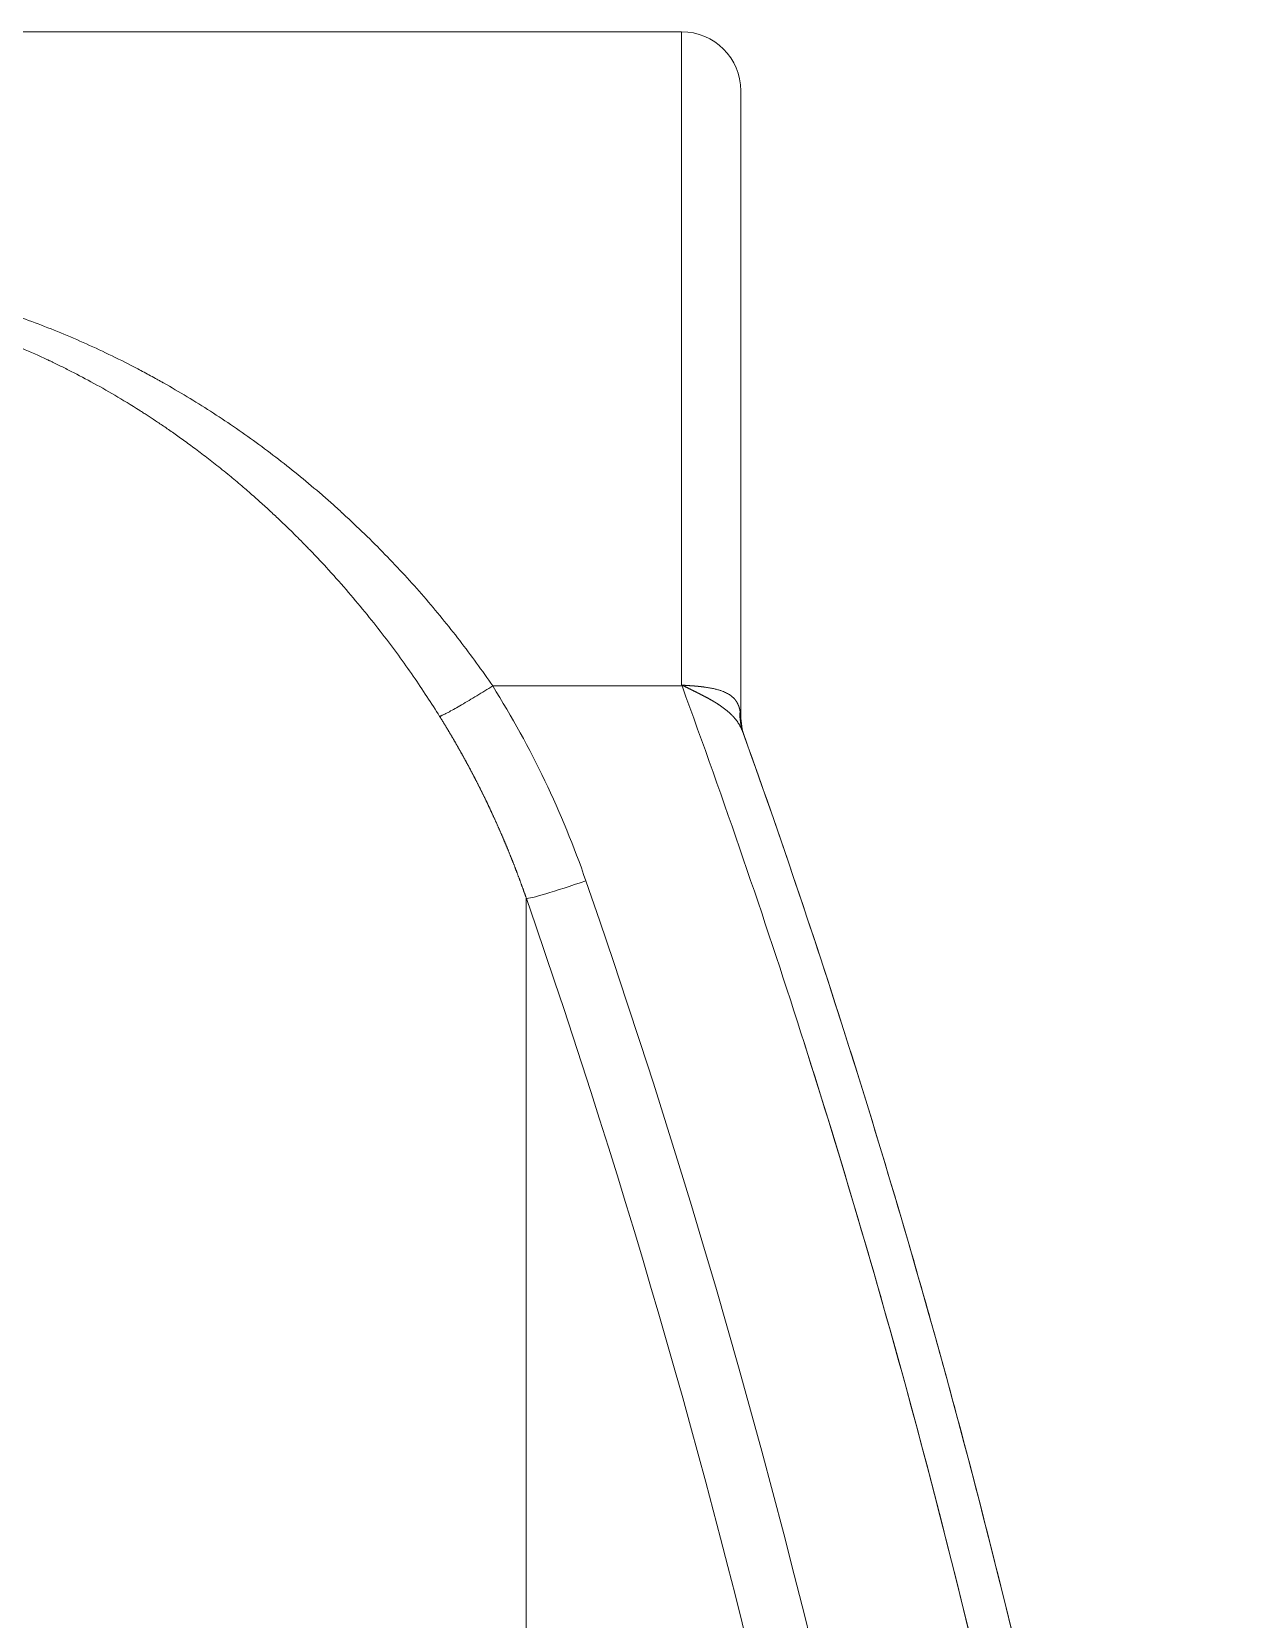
# Model space of a CAD drawing. Header units: millimetres. Extents: x 4664 to 8864, y -38 to 2932.
# Drawn here: x 5508.4 to 5558.8, y 1256 to 1321.5 of the extents above; entities that cross this region are included whole.
import ezdxf

# ---------------------------------------------------------------- set-up
doc = ezdxf.new("R2010")
doc.units = ezdxf.units.MM

msp = doc.modelspace()

# ---------------------------------------------------------------- linework, layer by layer
at = {"lineweight": 5}
for p, q in [((5535.194, 1321.464), (5504.884, 1321.464)), ((5535.194, 1321.464), (5535.194, 1294.545)), ((5537.632, 1293.292), (5537.632, 1319.026)), ((5528.793, 1285.748), (5528.793, 1176.333))]:
    msp.add_line(p, q, dxfattribs=at)
for centre, radius, start, end in [((5535.194, 1319.026), 2.438, 0, 90), ((5540.244, 1293.292), 2.612, 180, 199.69944)]:
    msp.add_arc(centre, radius, start, end, dxfattribs=at)
for centre, major_axis, ratio, start_param, end_param in [((5535.209, 1294.41), (-1.636, -0.597), 0.049171, 4.667632, 4.694442), ((5535.319, 1294.677), (-0.169, -2.606), 0.021196, 4.767506, 4.775417), ((5540.182, 1293.466), (-2.459, -0.882), 0.904033, 5.908437, 6.283185), ((5531.247, 1286.612), (-2.467, -0.857), 0.049448, 0.088987, 1.55363), ((5198.447, 1171.247), (352.236, 0), 0.99863, 0.014217, 0.333745), ((5198.447, 1171.369), (-349.639, 0), 0.99863, 3.255702, 3.475337)]:
    msp.add_ellipse(centre, major_axis=major_axis, ratio=ratio, start_param=start_param, end_param=end_param, dxfattribs=at)
for points, knots in [([(5496.075, 1311.766), (5496.458, 1311.766), (5497.225, 1311.753), (5498.379, 1311.695), (5499.536, 1311.599), (5500.697, 1311.462), (5501.861, 1311.286), (5503.028, 1311.07), (5503.808, 1310.897), (5504.394, 1310.757), (5504.589, 1310.709), (5504.883, 1310.634), (5505.03, 1310.595), (5505.201, 1310.549), (5505.287, 1310.526), (5505.329, 1310.514), (5505.351, 1310.508), (5505.362, 1310.506), (5505.367, 1310.504), (5505.37, 1310.503), (5505.371, 1310.503), (5505.372, 1310.503), (5505.372, 1310.503), (5505.372, 1310.503), (5505.372, 1310.503), (5505.372, 1310.503), (5505.725, 1310.406), (5506.43, 1310.2), (5507.488, 1309.857), (5508.546, 1309.477), (5509.252, 1309.2), (5509.957, 1308.909), (5510.31, 1308.757), (5511.015, 1308.441), (5511.368, 1308.276), (5512.073, 1307.933), (5512.426, 1307.755), (5512.955, 1307.477), (5513.219, 1307.336), (5513.528, 1307.166), (5513.682, 1307.08), (5513.759, 1307.037), (5513.798, 1307.015), (5513.817, 1307.004), (5513.827, 1306.999), (5513.831, 1306.996), (5513.834, 1306.995), (5513.835, 1306.994), (5513.836, 1306.994), (5513.836, 1306.994), (5513.836, 1306.993), (5513.836, 1306.993), (5514.493, 1306.622), (5515.14, 1306.232), (5516.096, 1305.618), (5516.728, 1305.198), (5517.662, 1304.539), (5518.582, 1303.85), (5519.487, 1303.13), (5520.08, 1302.63), (5520.522, 1302.247), (5520.742, 1302.054), (5520.997, 1301.825), (5521.124, 1301.71), (5521.187, 1301.652), (5521.219, 1301.623), (5521.235, 1301.608), (5521.243, 1301.601), (5521.246, 1301.597), (5521.248, 1301.595), (5521.249, 1301.595), (5521.25, 1301.594), (5521.25, 1301.594), (5521.843, 1301.05), (5522.415, 1300.494), (5523.521, 1299.357), (5524.054, 1298.776), (5525.08, 1297.592), (5525.573, 1296.988), (5526.519, 1295.759), (5526.973, 1295.135), (5527.406, 1294.501)], [0, 0, 0, 0, 0.03125, 0.0625, 0.09375, 0.125, 0.15625, 0.1875, 0.21875, 0.21875, 0.234375, 0.234375, 0.242187, 0.246094, 0.248047, 0.249023, 0.249512, 0.249756, 0.249878, 0.249939, 0.249969, 0.249985, 0.249992, 0.249996, 0.249996, 0.25, 0.25, 0.28125, 0.3125, 0.34375, 0.375, 0.375, 0.40625, 0.40625, 0.4375, 0.4375, 0.46875, 0.46875, 0.484375, 0.492187, 0.496094, 0.498047, 0.499023, 0.499512, 0.499756, 0.499878, 0.499939, 0.499969, 0.499985, 0.499992, 0.499992, 0.5, 0.5, 0.5625, 0.5625, 0.59375, 0.625, 0.65625, 0.6875, 0.71875, 0.71875, 0.734375, 0.742187, 0.746094, 0.748047, 0.749023, 0.749512, 0.749756, 0.749878, 0.749939, 0.749969, 0.749969, 0.75, 0.75, 0.8125, 0.8125, 0.875, 0.875, 0.9375, 0.9375, 1, 1, 1, 1]), ([(5525.221, 1293.25), (5525.054, 1293.517), (5524.88, 1293.788), (5524.518, 1294.341), (5524.329, 1294.621), (5523.936, 1295.19), (5523.732, 1295.478), (5523.306, 1296.062), (5523.084, 1296.357), (5522.624, 1296.953), (5522.386, 1297.254), (5521.89, 1297.861), (5521.633, 1298.167), (5521.1, 1298.782), (5520.824, 1299.091), (5520.396, 1299.557), (5520.25, 1299.712), (5520.028, 1299.946), (5519.917, 1300.062), (5519.785, 1300.199), (5519.718, 1300.267), (5519.685, 1300.301), (5519.668, 1300.318), (5519.66, 1300.327), (5519.656, 1300.331), (5519.653, 1300.333), (5519.652, 1300.334), (5519.652, 1300.335), (5519.652, 1300.335), (5519.651, 1300.335), (5519.651, 1300.335), (5519.651, 1300.335), (5519.651, 1300.335), (5519.56, 1300.429), (5519.366, 1300.624), (5519.045, 1300.941), (5518.692, 1301.282), (5518.307, 1301.646), (5517.887, 1302.03), (5517.433, 1302.433), (5517.106, 1302.714), (5516.851, 1302.929), (5516.722, 1303.037), (5516.567, 1303.165), (5516.488, 1303.23), (5516.448, 1303.262), (5516.429, 1303.278), (5516.419, 1303.287), (5516.414, 1303.291), (5516.411, 1303.293), (5516.41, 1303.294), (5516.409, 1303.294), (5516.409, 1303.294), (5516.409, 1303.295), (5516.409, 1303.295), (5516.409, 1303.295), (5516.211, 1303.456), (5516.019, 1303.609), (5515.646, 1303.901), (5515.465, 1304.039), (5515.116, 1304.302), (5514.948, 1304.427), (5514.624, 1304.663), (5514.468, 1304.774), (5514.17, 1304.984), (5513.886, 1305.181), (5513.5, 1305.441), (5513.27, 1305.591), (5513.109, 1305.695), (5513.031, 1305.746), (5512.945, 1305.801), (5512.903, 1305.827), (5512.883, 1305.84), (5512.873, 1305.847), (5512.867, 1305.85), (5512.865, 1305.852), (5512.864, 1305.853), (5512.863, 1305.853), (5512.863, 1305.853), (5512.862, 1305.853), (5512.862, 1305.853), (5512.862, 1305.853), (5512.862, 1305.853), (5512.862, 1305.854), (5512.511, 1306.076), (5512.167, 1306.286), (5511.497, 1306.679), (5511.17, 1306.864), (5510.535, 1307.21), (5510.227, 1307.371), (5509.779, 1307.598), (5509.632, 1307.671), (5509.415, 1307.776), (5509.308, 1307.828), (5509.184, 1307.887), (5509.123, 1307.916), (5509.092, 1307.93), (5509.077, 1307.938), (5509.069, 1307.941), (5509.066, 1307.943), (5509.064, 1307.944), (5509.063, 1307.944), (5509.062, 1307.945), (5509.062, 1307.945), (5509.062, 1307.945), (5509.062, 1307.945), (5509.062, 1307.945), (5509.062, 1307.945), (5508.708, 1308.111), (5508.357, 1308.268), (5507.66, 1308.566), (5507.315, 1308.707), (5506.631, 1308.972), (5506.292, 1309.096), (5505.788, 1309.272), (5505.538, 1309.357), (5505.249, 1309.451), (5505.105, 1309.497), (5505.033, 1309.519), (5504.997, 1309.531), (5504.979, 1309.536), (5504.97, 1309.539), (5504.965, 1309.54), (5504.963, 1309.541), (5504.962, 1309.541), (5504.961, 1309.542), (5504.961, 1309.542), (5504.961, 1309.542), (5504.961, 1309.542), (5504.961, 1309.542), (5504.579, 1309.661), (5503.818, 1309.882), (5502.681, 1310.165), (5501.553, 1310.4), (5500.433, 1310.59), (5499.324, 1310.735), (5498.227, 1310.837), (5497.143, 1310.896), (5496.429, 1310.909), (5496.075, 1310.909)], [0, 0, 0, 0, 0.03125, 0.03125, 0.0625, 0.0625, 0.09375, 0.09375, 0.125, 0.125, 0.15625, 0.15625, 0.1875, 0.1875, 0.21875, 0.21875, 0.234375, 0.234375, 0.242188, 0.246094, 0.248047, 0.249023, 0.249512, 0.249756, 0.249878, 0.249939, 0.249969, 0.249985, 0.249992, 0.249996, 0.249998, 0.249998, 0.25, 0.25, 0.265625, 0.28125, 0.296875, 0.3125, 0.328125, 0.34375, 0.359375, 0.359375, 0.367188, 0.371094, 0.373047, 0.374023, 0.374512, 0.374756, 0.374878, 0.374939, 0.374969, 0.374985, 0.374992, 0.374996, 0.374996, 0.375, 0.375, 0.390625, 0.390625, 0.40625, 0.40625, 0.421875, 0.421875, 0.4375, 0.4375, 0.453125, 0.46875, 0.484375, 0.484375, 0.492188, 0.496094, 0.498047, 0.499023, 0.499512, 0.499756, 0.499878, 0.499939, 0.499969, 0.499985, 0.499992, 0.499996, 0.499998, 0.499998, 0.5, 0.5, 0.53125, 0.53125, 0.5625, 0.5625, 0.59375, 0.59375, 0.609375, 0.609375, 0.617188, 0.621094, 0.623047, 0.624023, 0.624512, 0.624756, 0.624878, 0.624939, 0.624969, 0.624985, 0.624992, 0.624996, 0.624998, 0.624998, 0.625, 0.625, 0.65625, 0.65625, 0.6875, 0.6875, 0.71875, 0.71875, 0.734375, 0.742188, 0.746094, 0.748047, 0.749023, 0.749512, 0.749756, 0.749878, 0.749939, 0.749969, 0.749985, 0.749992, 0.749996, 0.749996, 0.75, 0.75, 0.78125, 0.8125, 0.84375, 0.875, 0.90625, 0.9375, 0.96875, 1, 1, 1, 1]), ([(5535.253, 1294.517), (5535.236, 1294.525), (5535.218, 1294.534), (5535.198, 1294.543), (5535.196, 1294.544), (5535.194, 1294.545)], [0, 0, 0, 0, 0.906175, 0.906175, 1, 1, 1, 1]), ([(5535.194, 1294.545), (5535.196, 1294.544), (5535.198, 1294.544), (5535.218, 1294.542), (5535.236, 1294.54), (5535.255, 1294.537)], [0, 0, 0, 0, 0.093825, 0.093825, 1, 1, 1, 1]), ([(5557.049, 1176.247), (5556.911, 1186.321), (5556.346, 1196.387), (5554.373, 1216.417), (5552.962, 1226.404), (5549.305, 1246.2), (5547.058, 1256.026), (5543.071, 1270.595), (5541.641, 1275.42), (5538.577, 1285.007), (5536.937, 1289.768), (5535.209, 1294.501)], [0, 0, 0, 0, 0.25, 0.25, 0.5, 0.5, 0.75, 0.75, 0.875, 0.875, 1, 1, 1, 1]), ([(5537.722, 1292.584), (5537.722, 1292.584), (5537.722, 1292.584), (5537.722, 1292.585), (5537.721, 1292.586), (5537.721, 1292.587), (5537.72, 1292.589), (5537.719, 1292.591), (5537.718, 1292.594), (5537.717, 1292.597), (5537.716, 1292.6), (5537.714, 1292.604), (5537.713, 1292.609), (5537.711, 1292.613), (5537.709, 1292.618), (5537.707, 1292.624), (5537.705, 1292.63), (5537.702, 1292.636), (5537.7, 1292.643), (5537.697, 1292.65), (5537.694, 1292.657), (5537.686, 1292.676), (5537.674, 1292.705), (5537.65, 1292.758), (5537.619, 1292.822), (5537.576, 1292.899), (5537.53, 1292.974), (5537.479, 1293.047), (5537.428, 1293.115), (5537.379, 1293.175), (5537.331, 1293.229), (5537.285, 1293.278), (5537.238, 1293.326), (5537.188, 1293.373), (5537.138, 1293.419), (5537.085, 1293.464), (5537.032, 1293.507), (5536.978, 1293.55), (5536.922, 1293.593), (5536.866, 1293.634), (5536.822, 1293.665), (5536.791, 1293.687), (5536.772, 1293.7), (5536.754, 1293.712), (5536.735, 1293.725), (5536.716, 1293.737), (5536.697, 1293.75), (5536.678, 1293.762), (5536.659, 1293.774), (5536.64, 1293.787), (5536.62, 1293.799), (5536.601, 1293.811), (5536.581, 1293.823), (5536.562, 1293.835), (5536.542, 1293.847), (5536.522, 1293.859), (5536.502, 1293.871), (5536.482, 1293.883), (5536.462, 1293.894), (5536.441, 1293.906), (5536.421, 1293.918), (5536.401, 1293.929), (5536.38, 1293.941), (5536.36, 1293.953), (5536.339, 1293.964), (5536.318, 1293.976), (5536.298, 1293.987), (5536.277, 1293.998), (5536.256, 1294.01), (5536.235, 1294.021), (5536.214, 1294.032), (5536.193, 1294.044), (5536.172, 1294.055), (5536.151, 1294.066), (5536.129, 1294.077), (5536.108, 1294.088), (5536.087, 1294.099), (5536.066, 1294.11), (5536.044, 1294.121), (5536.023, 1294.132), (5536.001, 1294.143), (5535.98, 1294.154), (5535.958, 1294.165), (5535.937, 1294.176), (5535.915, 1294.187), (5535.894, 1294.198), (5535.872, 1294.208), (5535.851, 1294.219), (5535.829, 1294.23), (5535.808, 1294.241), (5535.786, 1294.251), (5535.765, 1294.262), (5535.743, 1294.273), (5535.722, 1294.284), (5535.7, 1294.294), (5535.678, 1294.305), (5535.657, 1294.316), (5535.635, 1294.326), (5535.614, 1294.337), (5535.593, 1294.347), (5535.571, 1294.358), (5535.55, 1294.369), (5535.528, 1294.379), (5535.507, 1294.39), (5535.486, 1294.4), (5535.464, 1294.411), (5535.443, 1294.422), (5535.422, 1294.432), (5535.401, 1294.443), (5535.379, 1294.453), (5535.358, 1294.464), (5535.337, 1294.474), (5535.316, 1294.485), (5535.295, 1294.496), (5535.274, 1294.506), (5535.26, 1294.513), (5535.253, 1294.517)], [0, 0, 0, 0, 0.000082, 0.00032, 0.000713, 0.001262, 0.001967, 0.002827, 0.003844, 0.005017, 0.006346, 0.007831, 0.009473, 0.011272, 0.013228, 0.015341, 0.017612, 0.020041, 0.022628, 0.025374, 0.028279, 0.031343, 0.047079, 0.062675, 0.094878, 0.125239, 0.159035, 0.191157, 0.221547, 0.250158, 0.273694, 0.297092, 0.32034, 0.343429, 0.366349, 0.389091, 0.411646, 0.434006, 0.456161, 0.478106, 0.499833, 0.506714, 0.513593, 0.520471, 0.527348, 0.534222, 0.541094, 0.547964, 0.554832, 0.561697, 0.568559, 0.575418, 0.582273, 0.589125, 0.595974, 0.602818, 0.609659, 0.616495, 0.623326, 0.630153, 0.636976, 0.643793, 0.650605, 0.657411, 0.664212, 0.671007, 0.677797, 0.68458, 0.691356, 0.698127, 0.70489, 0.711647, 0.718397, 0.725139, 0.731874, 0.738602, 0.745322, 0.752034, 0.758738, 0.765434, 0.772122, 0.778802, 0.785472, 0.792134, 0.798788, 0.805432, 0.812067, 0.818693, 0.825309, 0.831916, 0.838513, 0.8451, 0.851678, 0.858245, 0.864803, 0.87135, 0.877887, 0.884413, 0.890929, 0.897434, 0.903929, 0.910412, 0.916885, 0.923347, 0.929797, 0.936237, 0.942665, 0.949081, 0.955487, 0.961881, 0.968263, 0.974634, 0.980993, 0.987341, 0.993676, 1, 1, 1, 1]), ([(5535.255, 1294.537), (5535.257, 1294.537), (5535.263, 1294.536), (5535.271, 1294.535), (5535.28, 1294.534), (5535.289, 1294.533), (5535.298, 1294.532), (5535.307, 1294.532), (5535.316, 1294.531), (5535.326, 1294.53), (5535.335, 1294.529), (5535.345, 1294.528), (5535.355, 1294.527), (5535.366, 1294.526), (5535.376, 1294.525), (5535.387, 1294.524), (5535.398, 1294.524), (5535.409, 1294.523), (5535.42, 1294.522), (5535.431, 1294.521), (5535.443, 1294.52), (5535.455, 1294.519), (5535.467, 1294.519), (5535.484, 1294.517), (5535.505, 1294.516), (5535.53, 1294.514), (5535.553, 1294.513), (5535.574, 1294.511), (5535.594, 1294.51), (5535.612, 1294.509), (5535.629, 1294.508), (5535.643, 1294.507), (5535.656, 1294.506), (5535.668, 1294.505), (5535.677, 1294.504), (5535.685, 1294.504), (5535.691, 1294.503), (5535.696, 1294.503), (5535.7, 1294.502), (5535.705, 1294.502), (5535.71, 1294.502), (5535.716, 1294.501), (5535.721, 1294.501), (5535.726, 1294.5), (5535.732, 1294.5), (5535.737, 1294.499), (5535.742, 1294.499), (5535.748, 1294.498), (5535.753, 1294.498), (5535.758, 1294.497), (5535.763, 1294.497), (5535.769, 1294.496), (5535.774, 1294.496), (5535.779, 1294.495), (5535.784, 1294.495), (5535.789, 1294.494), (5535.794, 1294.494), (5535.8, 1294.493), (5535.805, 1294.493), (5535.81, 1294.493), (5535.815, 1294.492), (5535.82, 1294.492), (5535.825, 1294.491), (5535.83, 1294.491), (5535.835, 1294.49), (5535.84, 1294.49), (5535.845, 1294.489), (5535.85, 1294.489), (5535.855, 1294.488), (5535.86, 1294.488), (5535.865, 1294.487), (5535.87, 1294.487), (5535.875, 1294.486), (5535.88, 1294.486), (5535.884, 1294.485), (5535.889, 1294.485), (5535.894, 1294.484), (5535.899, 1294.484), (5535.904, 1294.483), (5535.909, 1294.483), (5535.913, 1294.482), (5535.918, 1294.482), (5535.923, 1294.481), (5535.927, 1294.481), (5535.932, 1294.48), (5535.937, 1294.48), (5535.942, 1294.479), (5535.946, 1294.479), (5535.951, 1294.478), (5535.955, 1294.477), (5535.96, 1294.477), (5535.965, 1294.476), (5535.969, 1294.476), (5535.974, 1294.475), (5535.978, 1294.475), (5535.983, 1294.474), (5535.987, 1294.474), (5535.992, 1294.473), (5535.996, 1294.473), (5536.001, 1294.472), (5536.005, 1294.472), (5536.01, 1294.471), (5536.014, 1294.471), (5536.019, 1294.47), (5536.023, 1294.47), (5536.027, 1294.469), (5536.032, 1294.469), (5536.036, 1294.468), (5536.04, 1294.468), (5536.045, 1294.467), (5536.049, 1294.467), (5536.053, 1294.466), (5536.057, 1294.465), (5536.062, 1294.465), (5536.066, 1294.464), (5536.07, 1294.464), (5536.074, 1294.463), (5536.078, 1294.463), (5536.083, 1294.462), (5536.087, 1294.462), (5536.091, 1294.461), (5536.095, 1294.461), (5536.099, 1294.46), (5536.103, 1294.46), (5536.107, 1294.459), (5536.111, 1294.459), (5536.115, 1294.458), (5536.119, 1294.457), (5536.123, 1294.457), (5536.186, 1294.448), (5536.303, 1294.431), (5536.466, 1294.4), (5536.613, 1294.366), (5536.747, 1294.329), (5536.862, 1294.291), (5536.961, 1294.251), (5537.047, 1294.21), (5537.125, 1294.167), (5537.197, 1294.121), (5537.262, 1294.072), (5537.32, 1294.021), (5537.358, 1293.982), (5537.38, 1293.957), (5537.387, 1293.948), (5537.395, 1293.938), (5537.403, 1293.929), (5537.41, 1293.919), (5537.418, 1293.91), (5537.425, 1293.9), (5537.432, 1293.89), (5537.439, 1293.88), (5537.446, 1293.87), (5537.452, 1293.86), (5537.459, 1293.85), (5537.465, 1293.84), (5537.471, 1293.829), (5537.477, 1293.819), (5537.483, 1293.809), (5537.489, 1293.798), (5537.495, 1293.787), (5537.5, 1293.777), (5537.505, 1293.766), (5537.511, 1293.755), (5537.516, 1293.744), (5537.521, 1293.733), (5537.526, 1293.722), (5537.53, 1293.711), (5537.535, 1293.7), (5537.539, 1293.688), (5537.544, 1293.677), (5537.548, 1293.665), (5537.552, 1293.654), (5537.556, 1293.642), (5537.56, 1293.631), (5537.564, 1293.619), (5537.567, 1293.607), (5537.571, 1293.595), (5537.574, 1293.583), (5537.577, 1293.571), (5537.581, 1293.559), (5537.584, 1293.547), (5537.587, 1293.534), (5537.589, 1293.522), (5537.592, 1293.509), (5537.595, 1293.497), (5537.597, 1293.484), (5537.6, 1293.472), (5537.601, 1293.463), (5537.602, 1293.459)], [0, 0, 0, 0, 0.0023, 0.004653, 0.007057, 0.009514, 0.012022, 0.014583, 0.017196, 0.019861, 0.022578, 0.025347, 0.028169, 0.031043, 0.033969, 0.036947, 0.039978, 0.043061, 0.046196, 0.049384, 0.052624, 0.055916, 0.059261, 0.062658, 0.07014, 0.077145, 0.083675, 0.089729, 0.095306, 0.100409, 0.105035, 0.109185, 0.11286, 0.116058, 0.118781, 0.121028, 0.1228, 0.124095, 0.124914, 0.126459, 0.128, 0.129537, 0.131071, 0.1326, 0.134126, 0.135648, 0.137167, 0.138681, 0.140192, 0.141699, 0.143202, 0.144702, 0.146198, 0.14769, 0.149178, 0.150663, 0.152143, 0.15362, 0.155094, 0.156563, 0.158029, 0.159491, 0.160949, 0.162404, 0.163854, 0.165301, 0.166745, 0.168184, 0.16962, 0.171052, 0.17248, 0.173904, 0.175325, 0.176742, 0.178155, 0.179564, 0.18097, 0.182372, 0.18377, 0.185165, 0.186555, 0.187942, 0.189325, 0.190705, 0.19208, 0.193452, 0.19482, 0.196185, 0.197545, 0.198902, 0.200255, 0.201605, 0.20295, 0.204292, 0.20563, 0.206964, 0.208295, 0.209622, 0.210945, 0.212264, 0.21358, 0.214892, 0.2162, 0.217504, 0.218805, 0.220102, 0.221395, 0.222684, 0.22397, 0.225252, 0.22653, 0.227804, 0.229075, 0.230342, 0.231605, 0.232864, 0.23412, 0.235371, 0.23662, 0.237864, 0.239105, 0.240341, 0.241575, 0.242804, 0.24403, 0.245252, 0.24647, 0.247684, 0.248895, 0.250102, 0.304621, 0.356821, 0.406729, 0.454377, 0.4998, 0.537529, 0.574524, 0.61081, 0.646417, 0.681375, 0.715714, 0.749469, 0.755056, 0.760635, 0.766205, 0.771767, 0.77732, 0.782866, 0.788404, 0.793934, 0.799456, 0.804971, 0.810479, 0.81598, 0.821474, 0.826962, 0.832443, 0.837917, 0.843385, 0.848847, 0.854304, 0.859754, 0.865199, 0.870638, 0.876073, 0.881502, 0.886926, 0.892346, 0.897761, 0.903171, 0.908578, 0.91398, 0.919378, 0.924773, 0.930164, 0.935552, 0.940936, 0.946318, 0.951696, 0.957072, 0.962445, 0.967816, 0.973184, 0.978551, 0.983916, 0.989279, 0.99464, 1, 1, 1, 1]), ([(5537.602, 1293.459), (5537.602, 1293.457), (5537.603, 1293.454), (5537.604, 1293.45), (5537.605, 1293.446), (5537.605, 1293.441), (5537.606, 1293.437), (5537.607, 1293.433), (5537.608, 1293.429), (5537.608, 1293.425), (5537.609, 1293.421), (5537.61, 1293.417), (5537.61, 1293.413), (5537.611, 1293.409), (5537.612, 1293.405), (5537.612, 1293.402), (5537.613, 1293.398), (5537.614, 1293.394), (5537.614, 1293.391), (5537.615, 1293.387), (5537.616, 1293.384), (5537.616, 1293.381), (5537.617, 1293.377), (5537.617, 1293.374), (5537.618, 1293.371), (5537.618, 1293.368), (5537.619, 1293.365), (5537.62, 1293.362), (5537.62, 1293.359), (5537.621, 1293.356), (5537.621, 1293.354), (5537.622, 1293.351), (5537.622, 1293.348), (5537.622, 1293.346), (5537.623, 1293.343), (5537.623, 1293.341), (5537.624, 1293.338), (5537.624, 1293.336), (5537.625, 1293.334), (5537.625, 1293.331), (5537.625, 1293.329), (5537.626, 1293.327), (5537.626, 1293.325), (5537.626, 1293.323), (5537.627, 1293.321), (5537.627, 1293.319), (5537.627, 1293.318), (5537.628, 1293.316), (5537.628, 1293.314), (5537.628, 1293.313), (5537.629, 1293.311), (5537.629, 1293.31), (5537.629, 1293.308), (5537.629, 1293.307), (5537.63, 1293.306), (5537.63, 1293.304), (5537.63, 1293.303), (5537.63, 1293.302), (5537.631, 1293.301), (5537.631, 1293.3), (5537.631, 1293.299), (5537.631, 1293.298), (5537.631, 1293.297), (5537.631, 1293.297), (5537.631, 1293.296), (5537.632, 1293.295), (5537.632, 1293.295), (5537.632, 1293.294), (5537.632, 1293.294), (5537.632, 1293.293), (5537.632, 1293.293), (5537.632, 1293.293), (5537.632, 1293.292), (5537.632, 1293.292), (5537.632, 1293.292), (5537.632, 1293.292)], [0, 0, 0, 0, 0.016072, 0.032045, 0.047921, 0.063701, 0.079385, 0.094973, 0.110468, 0.125869, 0.141178, 0.156395, 0.171522, 0.186558, 0.201506, 0.216365, 0.231137, 0.245823, 0.260424, 0.27494, 0.289373, 0.303724, 0.317994, 0.332183, 0.346293, 0.360325, 0.374279, 0.388158, 0.401962, 0.415692, 0.42935, 0.442936, 0.456452, 0.469899, 0.483278, 0.49659, 0.509837, 0.52302, 0.536141, 0.549199, 0.562198, 0.575137, 0.588019, 0.600845, 0.613616, 0.626334, 0.639, 0.651615, 0.664181, 0.676699, 0.689171, 0.701599, 0.713983, 0.726326, 0.738628, 0.750892, 0.763119, 0.77531, 0.787467, 0.799592, 0.811686, 0.823751, 0.835788, 0.8478, 0.859787, 0.871752, 0.883696, 0.89562, 0.907527, 0.919417, 0.931294, 0.943158, 0.955011, 0.966854, 1, 1, 1, 1]), ([(5528.793, 1285.748), (5528.789, 1285.761), (5528.78, 1285.787), (5528.766, 1285.826), (5528.752, 1285.865), (5528.739, 1285.904), (5528.725, 1285.943), (5528.711, 1285.982), (5528.697, 1286.022), (5528.683, 1286.061), (5528.67, 1286.1), (5528.656, 1286.139), (5528.642, 1286.178), (5528.628, 1286.217), (5528.613, 1286.256), (5528.599, 1286.295), (5528.585, 1286.334), (5528.571, 1286.373), (5528.557, 1286.412), (5528.542, 1286.451), (5528.528, 1286.49), (5528.514, 1286.529), (5528.499, 1286.568), (5528.485, 1286.606), (5528.47, 1286.645), (5528.456, 1286.684), (5528.441, 1286.723), (5528.426, 1286.762), (5528.412, 1286.801), (5528.397, 1286.839), (5528.382, 1286.878), (5528.367, 1286.917), (5528.353, 1286.956), (5528.338, 1286.995), (5528.323, 1287.033), (5528.308, 1287.072), (5528.293, 1287.111), (5528.278, 1287.149), (5528.262, 1287.188), (5528.247, 1287.227), (5528.232, 1287.265), (5528.217, 1287.304), (5528.202, 1287.343), (5528.186, 1287.381), (5528.171, 1287.42), (5528.155, 1287.458), (5528.14, 1287.497), (5528.124, 1287.535), (5528.109, 1287.574), (5528.093, 1287.612), (5528.078, 1287.651), (5528.062, 1287.689), (5528.046, 1287.728), (5528.03, 1287.766), (5528.015, 1287.805), (5527.999, 1287.843), (5527.983, 1287.882), (5527.967, 1287.92), (5527.951, 1287.958), (5527.935, 1287.997), (5527.919, 1288.035), (5527.903, 1288.073), (5527.886, 1288.112), (5527.87, 1288.15), (5527.854, 1288.188), (5527.838, 1288.226), (5527.821, 1288.265), (5527.805, 1288.303), (5527.788, 1288.341), (5527.772, 1288.379), (5527.755, 1288.417), (5527.739, 1288.455), (5527.722, 1288.494), (5527.706, 1288.532), (5527.689, 1288.57), (5527.672, 1288.608), (5527.655, 1288.646), (5527.639, 1288.684), (5527.622, 1288.722), (5527.605, 1288.76), (5527.588, 1288.798), (5527.571, 1288.836), (5527.554, 1288.874), (5527.537, 1288.912), (5527.52, 1288.95), (5527.503, 1288.988), (5527.485, 1289.026), (5527.468, 1289.063), (5527.451, 1289.101), (5527.433, 1289.139), (5527.416, 1289.177), (5527.399, 1289.215), (5527.381, 1289.252), (5527.364, 1289.29), (5527.346, 1289.328), (5527.328, 1289.366), (5527.311, 1289.403), (5527.293, 1289.441), (5527.275, 1289.479), (5527.258, 1289.516), (5527.24, 1289.554), (5527.222, 1289.592), (5527.204, 1289.629), (5527.186, 1289.667), (5527.168, 1289.704), (5527.15, 1289.742), (5527.132, 1289.779), (5527.114, 1289.817), (5527.096, 1289.854), (5527.078, 1289.892), (5527.059, 1289.929), (5527.041, 1289.967), (5527.023, 1290.004), (5527.004, 1290.041), (5526.986, 1290.079), (5526.967, 1290.116), (5526.949, 1290.154), (5526.93, 1290.191), (5526.912, 1290.228), (5526.893, 1290.265), (5526.875, 1290.303), (5526.856, 1290.34), (5526.837, 1290.377), (5526.818, 1290.414), (5526.799, 1290.451), (5526.781, 1290.489), (5526.762, 1290.526), (5526.743, 1290.563), (5526.724, 1290.6), (5526.705, 1290.637), (5526.685, 1290.674), (5526.666, 1290.711), (5526.647, 1290.748), (5526.628, 1290.785), (5526.609, 1290.822), (5526.589, 1290.859), (5526.57, 1290.896), (5526.551, 1290.933), (5526.531, 1290.97), (5526.512, 1291.007), (5526.492, 1291.043), (5526.473, 1291.08), (5526.453, 1291.117), (5526.433, 1291.154), (5526.414, 1291.191), (5526.394, 1291.227), (5526.374, 1291.264), (5526.354, 1291.301), (5526.334, 1291.337), (5526.314, 1291.374), (5526.294, 1291.411), (5526.274, 1291.447), (5526.254, 1291.484), (5526.234, 1291.521), (5526.214, 1291.557), (5526.194, 1291.594), (5526.174, 1291.63), (5526.154, 1291.667), (5526.133, 1291.703), (5526.113, 1291.739), (5526.093, 1291.776), (5526.072, 1291.812), (5526.052, 1291.849), (5526.031, 1291.885), (5526.011, 1291.921), (5525.99, 1291.958), (5525.969, 1291.994), (5525.949, 1292.03), (5525.928, 1292.067), (5525.907, 1292.103), (5525.886, 1292.139), (5525.866, 1292.175), (5525.845, 1292.211), (5525.824, 1292.247), (5525.803, 1292.284), (5525.782, 1292.32), (5525.761, 1292.356), (5525.74, 1292.392), (5525.718, 1292.428), (5525.697, 1292.464), (5525.676, 1292.5), (5525.655, 1292.536), (5525.633, 1292.572), (5525.612, 1292.608), (5525.591, 1292.643), (5525.569, 1292.679), (5525.548, 1292.715), (5525.526, 1292.751), (5525.505, 1292.787), (5525.483, 1292.822), (5525.461, 1292.858), (5525.44, 1292.894), (5525.418, 1292.93), (5525.396, 1292.965), (5525.374, 1293.001), (5525.353, 1293.037), (5525.331, 1293.072), (5525.309, 1293.108), (5525.287, 1293.143), (5525.265, 1293.179), (5525.243, 1293.214), (5525.228, 1293.238), (5525.221, 1293.25)], [0, 0, 0, 0, 0.004981, 0.009962, 0.014943, 0.019924, 0.024905, 0.029887, 0.034869, 0.039851, 0.044833, 0.049815, 0.054798, 0.059781, 0.064764, 0.069747, 0.07473, 0.079714, 0.084698, 0.089682, 0.094666, 0.09965, 0.104635, 0.10962, 0.114605, 0.11959, 0.124575, 0.129561, 0.134546, 0.139532, 0.144518, 0.149505, 0.154491, 0.159478, 0.164465, 0.169452, 0.174439, 0.179427, 0.184414, 0.189402, 0.19439, 0.199379, 0.204367, 0.209356, 0.214345, 0.219334, 0.224323, 0.229312, 0.234302, 0.239292, 0.244282, 0.249272, 0.254262, 0.259253, 0.264244, 0.269235, 0.274226, 0.279217, 0.284209, 0.289201, 0.294193, 0.299185, 0.304177, 0.30917, 0.314162, 0.319155, 0.324148, 0.329142, 0.334135, 0.339129, 0.344123, 0.349117, 0.354111, 0.359106, 0.3641, 0.369095, 0.37409, 0.379085, 0.384081, 0.389076, 0.394072, 0.399068, 0.404065, 0.409061, 0.414058, 0.419054, 0.424051, 0.429048, 0.434046, 0.439043, 0.444041, 0.449039, 0.454037, 0.459036, 0.464034, 0.469033, 0.474032, 0.479031, 0.48403, 0.48903, 0.494029, 0.499029, 0.504029, 0.50903, 0.51403, 0.519031, 0.524032, 0.529033, 0.534034, 0.539035, 0.544037, 0.549039, 0.554041, 0.559043, 0.564045, 0.569048, 0.574051, 0.579054, 0.584057, 0.58906, 0.594064, 0.599068, 0.604072, 0.609076, 0.61408, 0.619085, 0.624089, 0.629094, 0.634099, 0.639105, 0.64411, 0.649116, 0.654122, 0.659128, 0.664134, 0.669141, 0.674147, 0.679154, 0.684161, 0.689168, 0.694176, 0.699184, 0.704191, 0.709199, 0.714208, 0.719216, 0.724225, 0.729233, 0.734242, 0.739252, 0.744261, 0.749271, 0.75428, 0.75929, 0.764301, 0.769311, 0.774322, 0.779332, 0.784343, 0.789354, 0.794366, 0.799377, 0.804389, 0.809401, 0.814413, 0.819425, 0.824438, 0.829451, 0.834464, 0.839477, 0.84449, 0.849503, 0.854517, 0.859531, 0.864545, 0.869559, 0.874574, 0.879589, 0.884603, 0.889619, 0.894634, 0.899649, 0.904665, 0.909681, 0.914697, 0.919713, 0.92473, 0.929746, 0.934763, 0.93978, 0.944797, 0.949815, 0.954832, 0.95985, 0.964868, 0.969886, 0.974905, 0.979924, 0.984942, 0.989961, 0.994981, 1, 1, 1, 1]), ([(5537.723, 1292.584), (5541.068, 1283.257), (5544.027, 1273.793), (5549.153, 1254.651), (5551.32, 1244.975), (5554.847, 1225.477), (5556.207, 1215.655), (5558.112, 1195.933), (5558.656, 1186.033), (5558.791, 1176.127)], [0, 0, 0, 0, 0.25, 0.25, 0.5, 0.5, 0.75, 0.75, 1, 1, 1, 1]), ([(5550.58, 1247.784), (5550.437, 1248.439), (5550.292, 1249.094), (5549.607, 1252.159), (5549.042, 1254.562), (5547.865, 1259.356), (5547.252, 1261.747), (5546.455, 1264.727), (5546.294, 1265.323), (5545.969, 1266.513), (5545.477, 1268.298), (5544.296, 1272.454), (5541.805, 1280.731), (5539.451, 1287.76), (5537.785, 1292.412)], [0, 0, 0, 0, 0.043291, 0.043291, 0.202743, 0.202743, 0.362194, 0.362194, 0.402057, 0.402057, 0.44192, 0.521646, 0.681097, 1, 1, 1, 1]), ([(5540.244, 1279.79), (5542.906, 1271.423), (5545.256, 1262.973), (5549.333, 1245.908), (5551.058, 1237.292), (5553.868, 1219.98), (5554.956, 1211.263), (5556.486, 1193.782), (5556.929, 1185.024), (5557.049, 1176.247)], [0, 0, 0, 0, 0.25, 0.25, 0.5, 0.5, 0.75, 0.75, 1, 1, 1, 1])]:
    msp.add_open_spline(points, degree=3, knots=knots, dxfattribs=at)
msp.add_rational_spline([(5527.406, 1294.501), (5525.521, 1293.323), (5525.221, 1293.25)], [1, 0.761327219114, 1], degree=2, dxfattribs=at)
for points in [[(5535.209, 1294.501), (5532.608, 1294.501), (5530.007, 1294.501), (5527.406, 1294.501)], [(5527.406, 1294.501), (5528.992, 1291.971), (5530.268, 1289.294), (5531.247, 1286.475)], [(5535.209, 1294.501), (5535.204, 1294.515), (5535.199, 1294.53), (5535.194, 1294.545)]]:
    msp.add_open_spline(points, degree=3, dxfattribs=at)

doc.saveas('drawing.dxf')
